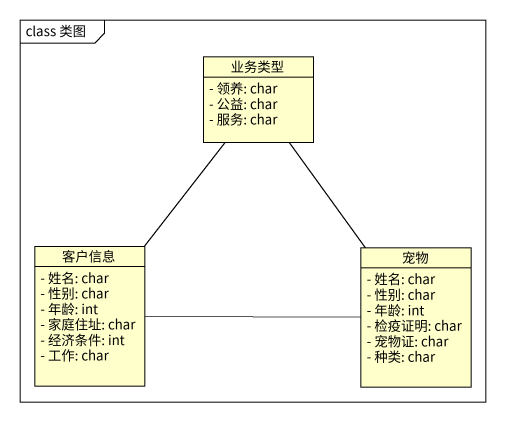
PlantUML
@startuml
mainframe class 类图
hide circle
hide empty members
skinparam classAttributeIconSize 0
class 业务类型 {
  - 领养: char
  - 公益: char
  - 服务: char
}
class 客户信息 {
  - 姓名: char
  - 性别: char
  - 年龄: int
  - 家庭住址: char
  - 经济条件: int
  - 工作: char
}
class 宠物 {
  - 姓名: char
  - 性别: char
  - 年龄: int
  - 检疫证明: char
  - 宠物证: char
  - 种类: char
}
业务类型 -- 客户信息
业务类型 -- 宠物
客户信息 -right- 宠物
@enduml
